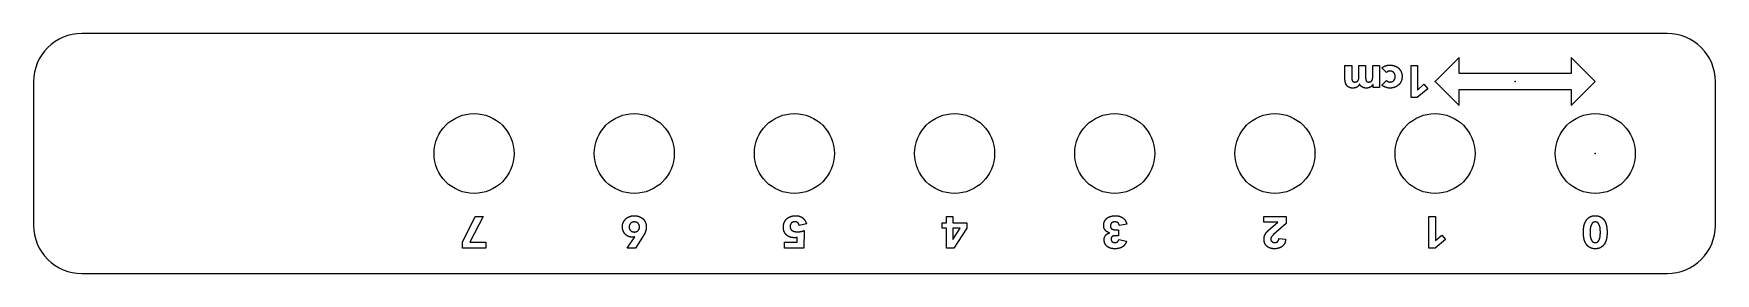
# Model space of a CAD drawing. Header units: millimetres. Extents: x -98 to 8, y -8 to 8.
import ezdxf

# ---------------------------------------------------------------- set-up
doc = ezdxf.new("R2010")
doc.units = ezdxf.units.MM
doc.layers.get('0').update_dxf_attribs({"linetype": 'CONTINUOUS'})

msp = doc.modelspace()

# ---------------------------------------------------------------- linework, layer by layer
for p, q in [((-15.63, 4.69), (-15.63, 5.5)), ((-15.63, 5.5), (-15.2, 5.5)), ((-15.2, 5.5), (-15.2, 4.7)), ((-14.76, 4.77), (-14.76, 5.5)), ((-14.76, 5.5), (-14.34, 5.5)), ((-14.34, 5.5), (-14.34, 4.77)), ((-13.89, 4.82), (-13.89, 5.5)), ((-13.89, 5.5), (-13.47, 5.5)), ((-13.47, 5.5), (-13.47, 4.13)), ((-13.04, 5.06), (-13.32, 5.35)), ((-11.5, 3.5), (-11.5, 5.5)), ((-11.5, 5.5), (-11.1, 5.5)), ((-11.1, 5.5), (-11.1, 3.97)), ((-8.5, 6), (-10, 4.5)), ((-8.5, 5), (-8.5, 6)), ((0, 4.5), (-1.5, 6)), ((-1.5, 6), (-1.5, 5)), ((-13.87, 4.31), (-13.88, 4.31)), ((-13.87, 4.13), (-13.87, 4.31)), ((-13.32, 4.28), (-13.04, 4.57)), ((-11.1, 3.97), (-10.7, 4.33)), ((-10.7, 4.33), (-10.46, 4.05)), ((-10, 4.5), (-8.5, 3)), ((-1.5, 5), (-8.5, 5)), ((-1.5, 3), (0, 4.5)), ((-13.47, 4.13), (-13.87, 4.13)), ((-11.11, 3.5), (-11.5, 3.5)), ((-10.46, 4.05), (-11.11, 3.5)), ((-8.5, 3), (-8.5, 4)), ((-8.5, 4), (-1.5, 4)), ((-1.5, 4), (-1.5, 3)), ((-70.73, -5.55), (-69.93, -3.93)), ((-69.44, -3.93), (-70.26, -5.54)), ((-69.93, -3.93), (-69.44, -3.93)), ((-40.51, -4.33), (-40.51, -3.93)), ((-40.51, -3.93), (-40.1, -3.93)), ((-40.1, -3.93), (-40.1, -4.33)), ((-20.7, -4.3), (-20.7, -3.93)), ((-20.7, -3.93), (-19.3, -3.93)), ((-19.3, -3.93), (-19.3, -4.38)), ((-10.38, -5.93), (-10.38, -3.93)), ((-10.38, -3.93), (-9.98, -3.93)), ((-10.38, -5.93), (-10.38, -3.93)), ((-10.38, -3.93), (-9.98, -3.93)), ((-9.98, -3.93), (-9.98, -5.45)), ((-9.98, -3.93), (-9.98, -5.45)), ((-60.44, -5.93), (-59.97, -5.21)), ((-59.49, -5.24), (-59.93, -5.93)), ((-49.83, -5.55), (-49.82, -5.25)), ((-49.25, -4.4), (-49.7, -4.51)), ((-49.39, -4.82), (-49.42, -5.93)), ((-40.77, -4.68), (-40.77, -4.33)), ((-40.77, -4.33), (-40.51, -4.33)), ((-40.51, -4.68), (-40.77, -4.68)), ((-40.51, -5.93), (-40.51, -4.68)), ((-40.1, -4.33), (-39.23, -4.33)), ((-40.1, -5.37), (-39.66, -4.68)), ((-39.66, -4.68), (-40.1, -4.68)), ((-40.1, -4.68), (-40.1, -5.37)), ((-39.23, -4.68), (-40.05, -5.93)), ((-39.23, -4.33), (-39.23, -4.68)), ((-30.32, -4.97), (-30.32, -4.96)), ((-29.77, -5.14), (-29.91, -5.14)), ((-29.87, -4.77), (-29.77, -4.77)), ((-29.77, -4.77), (-29.77, -5.14)), ((-29.25, -4.41), (-29.7, -4.51)), ((-19.81, -4.3), (-20.7, -4.3)), ((-20.42, -4.82), (-19.81, -4.3)), ((-19.3, -4.38), (-20.08, -5.07)), ((-9.98, -5.45), (-9.58, -5.1)), ((-9.98, -5.45), (-9.58, -5.1)), ((-9.58, -5.1), (-9.34, -5.38)), ((-9.58, -5.1), (-9.34, -5.38)), ((-70.73, -5.93), (-70.73, -5.55)), ((-69.27, -5.93), (-70.73, -5.93)), ((-70.26, -5.54), (-69.27, -5.54)), ((-69.27, -5.54), (-69.27, -5.93)), ((-59.93, -5.93), (-60.44, -5.93)), ((-50.62, -5.55), (-49.83, -5.55)), ((-50.62, -5.93), (-50.62, -5.55)), ((-49.42, -5.93), (-50.62, -5.93)), ((-40.05, -5.93), (-40.51, -5.93)), ((-40.1, -5.37), (-40.1, -5.37)), ((-29.74, -5.38), (-29.27, -5.48)), ((-19.75, -5.32), (-19.33, -5.35)), ((-9.99, -5.93), (-10.38, -5.93)), ((-9.99, -5.93), (-10.38, -5.93)), ((-9.34, -5.38), (-9.99, -5.93)), ((-9.34, -5.38), (-9.99, -5.93))]:
    msp.add_line(p, q)
msp.add_lwpolyline([(-97.5, -4.5, 0.414214), (-94.5, -7.5), (4.5, -7.5, 0.414214), (7.5, -4.5), (7.5, 4.5, 0.414214), (4.5, 7.5), (-94.5, 7.5, 0.414214), (-97.5, 4.5)], format="xyb", close=True)
for centre in [(-70, 0), (-60, 0), (-50, 0), (-40, 0), (-30, 0), (-20, 0), (-10, 0), (0, 0)]:
    msp.add_circle(centre, 2.5)
for points in [[(-13.32, 5.35), (-13.22, 5.45), (-13.08, 5.49)], [(-13.08, 5.49), (-12.95, 5.53), (-12.83, 5.53)], [(-12.83, 5.53), (-12.67, 5.53), (-12.53, 5.48)], [(-12.53, 5.48), (-12.39, 5.43), (-12.28, 5.34)], [(-12.28, 5.34), (-12.18, 5.24), (-12.12, 5.11)], [(-15.6, 4.46), (-15.63, 4.56), (-15.63, 4.69)], [(-15.52, 4.27), (-15.58, 4.35), (-15.6, 4.46)], [(-15.37, 4.14), (-15.47, 4.19), (-15.52, 4.27)], [(-15.2, 4.7), (-15.2, 4.6), (-15.16, 4.54)], [(-15.16, 4.54), (-15.12, 4.47), (-15.02, 4.47)], [(-15.02, 4.47), (-14.94, 4.47), (-14.89, 4.49)], [(-14.89, 4.49), (-14.84, 4.51), (-14.81, 4.56)], [(-14.71, 4.34), (-14.78, 4.21), (-14.88, 4.15)], [(-14.81, 4.56), (-14.78, 4.6), (-14.77, 4.66)], [(-14.77, 4.66), (-14.76, 4.71), (-14.76, 4.77)], [(-14.54, 4.15), (-14.65, 4.21), (-14.71, 4.34)], [(-14.34, 4.77), (-14.34, 4.74), (-14.33, 4.68)], [(-14.33, 4.68), (-14.33, 4.63), (-14.31, 4.58)], [(-14.31, 4.58), (-14.3, 4.53), (-14.26, 4.5)], [(-14.26, 4.5), (-14.22, 4.47), (-14.15, 4.47)], [(-14.15, 4.47), (-14.06, 4.47), (-14.01, 4.5)], [(-13.94, 4.23), (-13.97, 4.19), (-14.02, 4.16)], [(-14.01, 4.5), (-13.96, 4.53), (-13.93, 4.58)], [(-13.88, 4.31), (-13.9, 4.27), (-13.94, 4.23)], [(-13.93, 4.58), (-13.91, 4.62), (-13.9, 4.69)], [(-13.9, 4.69), (-13.89, 4.75), (-13.89, 4.82)], [(-13.08, 4.14), (-13.22, 4.18), (-13.32, 4.28)], [(-12.95, 5.13), (-13, 5.1), (-13.04, 5.06)], [(-13.04, 4.57), (-13, 4.53), (-12.95, 4.5)], [(-12.83, 5.16), (-12.9, 5.16), (-12.95, 5.13)], [(-12.95, 4.5), (-12.89, 4.47), (-12.83, 4.47)], [(-12.58, 5.06), (-12.67, 5.16), (-12.83, 5.16)], [(-12.83, 4.47), (-12.67, 4.47), (-12.58, 4.56)], [(-12.49, 4.81), (-12.49, 4.97), (-12.58, 5.06)], [(-12.58, 4.56), (-12.49, 4.66), (-12.49, 4.81)], [(-12.28, 4.29), (-12.39, 4.19), (-12.53, 4.14)], [(-12.12, 4.52), (-12.18, 4.38), (-12.28, 4.29)], [(-12.12, 5.11), (-12.06, 4.98), (-12.06, 4.81)], [(-12.06, 4.81), (-12.06, 4.65), (-12.12, 4.52)], [(-15.14, 4.09), (-15.28, 4.09), (-15.37, 4.14)], [(-14.88, 4.15), (-14.99, 4.09), (-15.14, 4.09)], [(-14.28, 4.09), (-14.43, 4.09), (-14.54, 4.15)], [(-14.14, 4.11), (-14.21, 4.09), (-14.28, 4.09)], [(-14.02, 4.16), (-14.08, 4.13), (-14.14, 4.11)], [(-12.83, 4.09), (-12.95, 4.09), (-13.08, 4.14)], [(-12.53, 4.14), (-12.67, 4.09), (-12.83, 4.09)], [(-60.68, -4.3), (-60.62, -4.17), (-60.52, -4.08)], [(-60.52, -4.08), (-60.42, -3.99), (-60.29, -3.94)], [(-60.29, -3.94), (-60.15, -3.89), (-59.99, -3.89)], [(-59.99, -3.89), (-59.84, -3.89), (-59.7, -3.94)], [(-59.7, -3.94), (-59.56, -3.99), (-59.46, -4.08)], [(-59.46, -4.08), (-59.36, -4.17), (-59.31, -4.3)], [(-50.63, -4.31), (-50.58, -4.17), (-50.47, -4.08)], [(-50.47, -4.08), (-50.37, -3.99), (-50.23, -3.94)], [(-50.23, -3.94), (-50.09, -3.89), (-49.93, -3.89)], [(-49.93, -3.89), (-49.67, -3.89), (-49.49, -4.02)], [(-49.49, -4.02), (-49.32, -4.15), (-49.25, -4.4)], [(-30.63, -4.23), (-30.58, -4.12), (-30.48, -4.04)], [(-30.48, -4.04), (-30.38, -3.97), (-30.25, -3.93)], [(-30.25, -3.93), (-30.12, -3.89), (-29.97, -3.89)], [(-29.97, -3.89), (-29.7, -3.89), (-29.51, -4.02)], [(-29.51, -4.02), (-29.32, -4.14), (-29.25, -4.41)], [(-0.59, -4.23), (-0.51, -4.08), (-0.37, -3.99)], [(-0.37, -3.99), (-0.22, -3.89), (0, -3.89)], [(0, -3.89), (0.22, -3.89), (0.37, -3.99)], [(0.37, -3.99), (0.51, -4.08), (0.6, -4.23)], [(-60.74, -4.58), (-60.74, -4.42), (-60.68, -4.3)], [(-60.69, -4.83), (-60.74, -4.71), (-60.74, -4.58)], [(-60.57, -5.04), (-60.65, -4.96), (-60.69, -4.83)], [(-60.37, -5.18), (-60.49, -5.13), (-60.57, -5.04)], [(-60.11, -5.23), (-60.25, -5.23), (-60.37, -5.18)], [(-60.23, -4.37), (-60.32, -4.46), (-60.32, -4.6)], [(-60.32, -4.6), (-60.32, -4.73), (-60.23, -4.82)], [(-59.99, -4.28), (-60.14, -4.28), (-60.23, -4.37)], [(-60.23, -4.82), (-60.14, -4.91), (-59.99, -4.91)], [(-60.04, -5.23), (-60.08, -5.23), (-60.11, -5.23)], [(-59.97, -5.21), (-60.01, -5.22), (-60.04, -5.23)], [(-59.76, -4.37), (-59.85, -4.28), (-59.99, -4.28)], [(-59.99, -4.91), (-59.85, -4.91), (-59.76, -4.82)], [(-59.67, -4.6), (-59.67, -4.46), (-59.76, -4.37)], [(-59.76, -4.82), (-59.67, -4.73), (-59.67, -4.6)], [(-59.4, -5.09), (-59.44, -5.17), (-59.49, -5.24)], [(-59.32, -4.94), (-59.35, -5.02), (-59.4, -5.09)], [(-59.27, -4.77), (-59.29, -4.86), (-59.32, -4.94)], [(-59.31, -4.3), (-59.25, -4.42), (-59.25, -4.58)], [(-59.25, -4.58), (-59.25, -4.69), (-59.27, -4.77)], [(-50.69, -4.61), (-50.69, -4.44), (-50.63, -4.31)], [(-50.64, -4.88), (-50.69, -4.76), (-50.69, -4.61)], [(-50.5, -5.09), (-50.59, -5.01), (-50.64, -4.88)], [(-50.28, -5.22), (-50.41, -5.18), (-50.5, -5.09)], [(-50, -5.27), (-50.15, -5.27), (-50.28, -5.22)], [(-50.19, -4.35), (-50.27, -4.44), (-50.27, -4.57)], [(-50.27, -4.57), (-50.27, -4.66), (-50.23, -4.73)], [(-50.23, -4.73), (-50.19, -4.79), (-50.12, -4.83)], [(-49.97, -4.27), (-50.11, -4.27), (-50.19, -4.35)], [(-50.12, -4.83), (-50.05, -4.87), (-49.97, -4.88)], [(-49.82, -5.25), (-49.89, -5.27), (-50, -5.27)], [(-49.79, -4.33), (-49.86, -4.27), (-49.97, -4.27)], [(-49.97, -4.88), (-49.89, -4.9), (-49.81, -4.9)], [(-49.81, -4.9), (-49.7, -4.9), (-49.6, -4.88)], [(-49.7, -4.51), (-49.71, -4.4), (-49.79, -4.33)], [(-49.6, -4.88), (-49.49, -4.86), (-49.39, -4.82)], [(-30.69, -4.49), (-30.69, -4.34), (-30.63, -4.23)], [(-30.67, -4.66), (-30.69, -4.58), (-30.69, -4.49)], [(-30.59, -4.8), (-30.64, -4.74), (-30.67, -4.66)], [(-30.66, -5.4), (-30.66, -5.24), (-30.57, -5.12)], [(-30.47, -4.9), (-30.55, -4.86), (-30.59, -4.8)], [(-30.57, -5.12), (-30.48, -5), (-30.32, -4.97)], [(-30.32, -4.96), (-30.41, -4.95), (-30.47, -4.9)], [(-30.2, -4.35), (-30.27, -4.43), (-30.27, -4.54)], [(-30.27, -4.54), (-30.27, -4.62), (-30.23, -4.67)], [(-30.23, -4.67), (-30.2, -4.72), (-30.14, -4.74)], [(-30.21, -5.25), (-30.23, -5.29), (-30.23, -5.36)], [(-30.13, -5.18), (-30.18, -5.2), (-30.21, -5.25)], [(-30, -4.28), (-30.14, -4.28), (-30.2, -4.35)], [(-30.14, -4.74), (-30.08, -4.76), (-30.01, -4.77)], [(-30.03, -5.15), (-30.08, -5.16), (-30.13, -5.18)], [(-29.91, -5.14), (-29.97, -5.14), (-30.03, -5.15)], [(-30.01, -4.77), (-29.94, -4.77), (-29.87, -4.77)], [(-29.79, -4.34), (-29.86, -4.28), (-30, -4.28)], [(-29.7, -4.51), (-29.72, -4.41), (-29.79, -4.34)], [(-20.68, -5.36), (-20.68, -5.26), (-20.66, -5.18)], [(-20.66, -5.18), (-20.64, -5.11), (-20.6, -5.04)], [(-20.6, -5.04), (-20.57, -4.98), (-20.52, -4.93)], [(-20.52, -4.93), (-20.47, -4.87), (-20.42, -4.82)], [(-20.2, -5.2), (-20.26, -5.26), (-20.26, -5.35)], [(-20.08, -5.07), (-20.14, -5.13), (-20.2, -5.2)], [(-0.74, -4.93), (-0.74, -4.75), (-0.71, -4.57)], [(-0.71, -5.29), (-0.74, -5.1), (-0.74, -4.93)], [(-0.71, -4.57), (-0.68, -4.38), (-0.59, -4.23)], [(-0.31, -4.74), (-0.32, -4.85), (-0.32, -4.93)], [(-0.32, -4.93), (-0.32, -5.01), (-0.31, -5.12)], [(-0.27, -4.53), (-0.31, -4.63), (-0.31, -4.74)], [(-0.31, -5.12), (-0.31, -5.23), (-0.27, -5.33)], [(-0.18, -4.35), (-0.24, -4.42), (-0.27, -4.53)], [(0, -4.28), (-0.11, -4.28), (-0.18, -4.35)], [(0.18, -4.35), (0.12, -4.28), (0, -4.28)], [(0.27, -4.53), (0.24, -4.42), (0.18, -4.35)], [(0.31, -4.74), (0.31, -4.63), (0.27, -4.53)], [(0.27, -5.33), (0.31, -5.23), (0.31, -5.12)], [(0.32, -4.93), (0.32, -4.85), (0.31, -4.74)], [(0.31, -5.12), (0.32, -5.01), (0.32, -4.93)], [(0.6, -4.23), (0.68, -4.38), (0.71, -4.57)], [(0.71, -4.57), (0.74, -4.75), (0.74, -4.93)], [(0.74, -4.93), (0.74, -5.1), (0.71, -5.29)], [(-30.6, -5.65), (-30.66, -5.55), (-30.66, -5.4)], [(-30.45, -5.83), (-30.55, -5.76), (-30.6, -5.65)], [(-30.24, -5.93), (-30.36, -5.9), (-30.45, -5.83)], [(-29.98, -5.96), (-30.12, -5.96), (-30.24, -5.93)], [(-30.23, -5.36), (-30.23, -5.45), (-30.16, -5.51)], [(-30.16, -5.51), (-30.09, -5.57), (-29.99, -5.57)], [(-29.99, -5.57), (-29.89, -5.57), (-29.82, -5.52)], [(-29.74, -5.93), (-29.86, -5.96), (-29.98, -5.96)], [(-29.82, -5.52), (-29.76, -5.46), (-29.74, -5.38)], [(-29.53, -5.85), (-29.63, -5.91), (-29.74, -5.93)], [(-29.37, -5.7), (-29.44, -5.79), (-29.53, -5.85)], [(-29.27, -5.48), (-29.31, -5.61), (-29.37, -5.7)], [(-20.63, -5.62), (-20.68, -5.51), (-20.68, -5.36)], [(-20.49, -5.81), (-20.58, -5.73), (-20.63, -5.62)], [(-20.29, -5.92), (-20.41, -5.88), (-20.49, -5.81)], [(-20.03, -5.96), (-20.17, -5.96), (-20.29, -5.92)], [(-20.26, -5.35), (-20.26, -5.46), (-20.18, -5.51)], [(-20.18, -5.51), (-20.11, -5.57), (-20.01, -5.57)], [(-19.76, -5.92), (-19.89, -5.96), (-20.03, -5.96)], [(-20.01, -5.57), (-19.89, -5.57), (-19.82, -5.5)], [(-19.82, -5.5), (-19.76, -5.42), (-19.75, -5.32)], [(-19.54, -5.81), (-19.64, -5.88), (-19.76, -5.92)], [(-19.39, -5.62), (-19.45, -5.73), (-19.54, -5.81)], [(-19.33, -5.35), (-19.34, -5.5), (-19.39, -5.62)], [(-0.59, -5.62), (-0.68, -5.47), (-0.71, -5.29)], [(-0.37, -5.86), (-0.51, -5.77), (-0.59, -5.62)], [(0, -5.96), (-0.22, -5.96), (-0.37, -5.86)], [(-0.27, -5.33), (-0.24, -5.43), (-0.18, -5.5)], [(-0.18, -5.5), (-0.11, -5.57), (0, -5.57)], [(0, -5.57), (0.12, -5.57), (0.18, -5.5)], [(0.37, -5.86), (0.22, -5.96), (0, -5.96)], [(0.18, -5.5), (0.24, -5.43), (0.27, -5.33)], [(0.6, -5.62), (0.51, -5.77), (0.37, -5.86)], [(0.71, -5.29), (0.68, -5.47), (0.6, -5.62)]]:
    msp.add_open_spline(points, degree=2)
for p in [(-10, 4.5), (-5, 4.5), (0, 0)]:
    msp.add_point(p)

doc.saveas('drawing.dxf')
